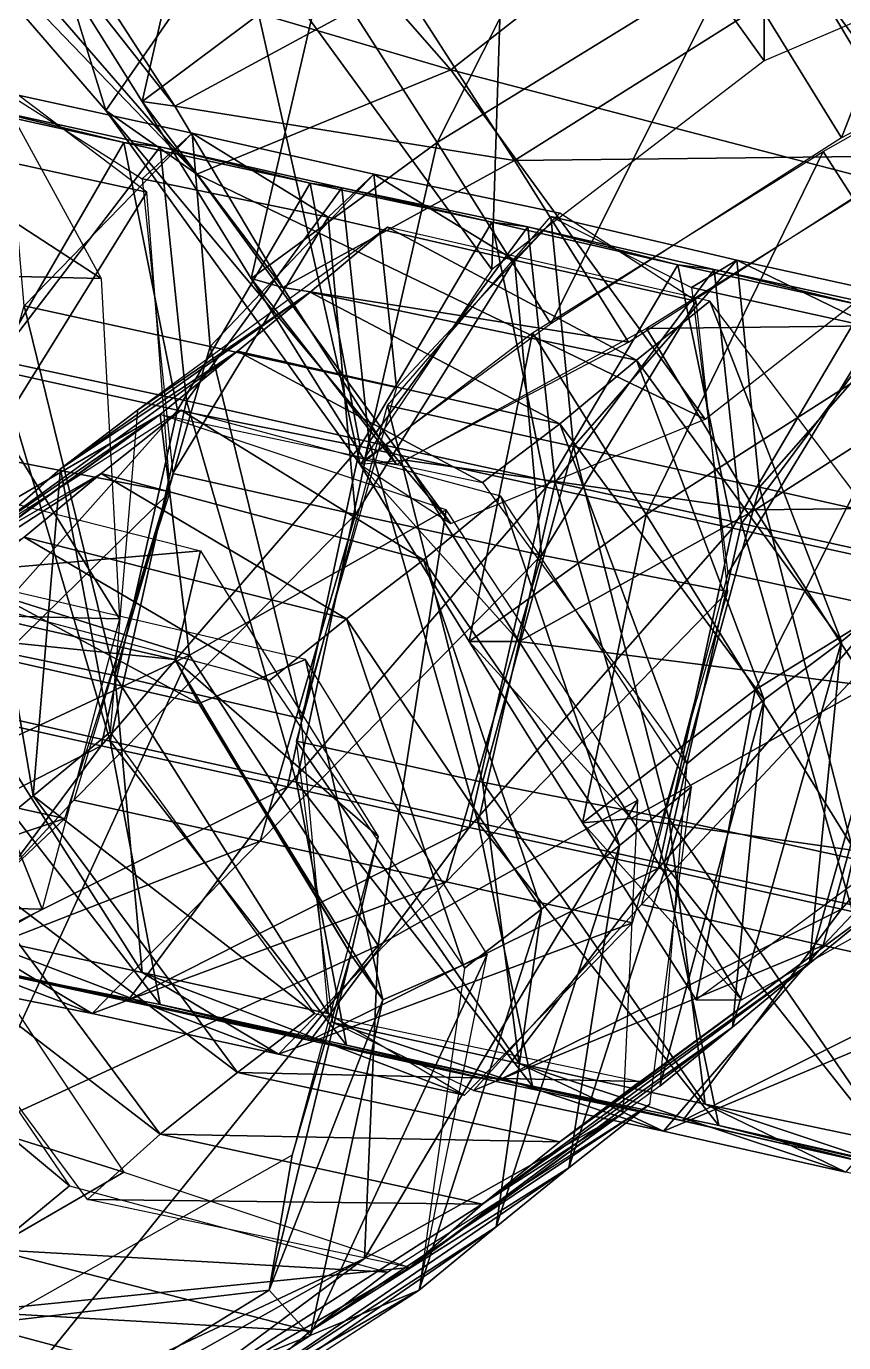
# Model space of a CAD drawing. Extents: x -6.8 to 6.8, y -29 to 29.
# Drawn here: x -0.001 to 0.449, y 8.858 to 9.584 of the extents above; entities that cross this region are included whole.
import ezdxf

# ---------------------------------------------------------------- set-up
doc = ezdxf.new("R2010")
doc.units = 0

msp = doc.modelspace()

# ---------------------------------------------------------------- linework, layer by layer
at = {"layer": 'flower_stems1', "color": 3}
for points in [[(0.04254, 9.53729, 3.28253), (-0.09747, 9.69982, 3.15502), (-0.04992, 9.83734, 3.27758)], [(0.04254, 9.53729, 3.28253), (-0.04992, 9.83734, 3.27758), (0.11505, 9.64233, 3.42254)], [(0.40502, 9.56481, 3.51757), (0.26507, 9.75982, 3.44128), (0.40502, 9.81732, 3.32757)], [(0.40502, 9.56481, 3.51757), (0.40502, 9.81732, 3.32757), (0.54504, 9.62481, 3.40258)], [(0.25506, 9.44982, 3.49755), (0.11505, 9.64233, 3.42254), (0.26507, 9.75982, 3.44128)], [(0.25506, 9.44982, 3.49755), (0.26507, 9.75982, 3.44128), (0.40502, 9.56481, 3.51757)], [(0.22503, 9.51983, 3.50506), (0.16253, 9.6173, 3.49505), (0.32635, 9.72058, 3.51007)], [(0.22503, 9.51983, 3.50506), (0.32635, 9.72058, 3.51007), (0.38757, 9.61981, 3.51757)], [(0.06256, 9.54229, 3.35253), (0.00006, 9.64233, 3.34503), (0.10253, 9.71783, 3.48754)], [(0.06256, 9.54229, 3.35253), (0.10253, 9.71783, 3.48754), (0.16253, 9.6173, 3.49505)], [(0.09277, 9.50231, 3.10003), (-0.02246, 9.63482, 2.99005), (-0.09747, 9.69982, 3.15502)], [(0.09277, 9.50231, 3.10003), (-0.09747, 9.69982, 3.15502), (0.04254, 9.53729, 3.28253)], [(0.44757, 9.52233, 3.52508), (0.38757, 9.61981, 3.51757), (0.51257, 9.68981, 3.39007)], [(0.44757, 9.52233, 3.52508), (0.51257, 9.68981, 3.39007), (0.57598, 9.58984, 3.40008)], [(0.23254, 9.55981, 2.98504), (0.12756, 9.6798, 2.88256), (-0.02246, 9.63482, 2.99005)], [(0.38256, 9.6773, 3.00506), (0.12756, 9.6798, 2.88256), (0.23254, 9.55981, 2.98504)], [(0.52252, 9.48431, 3.07757), (0.38256, 9.6773, 3.00506), (0.23254, 9.55981, 2.98504)], [(0.59606, 9.58984, 3.22003), (0.38256, 9.6773, 3.00506), (0.52252, 9.48431, 3.07757)], [(0.08056, 9.53979, 3.16253), (0.00006, 9.64233, 3.34503), (0.06256, 9.54229, 3.35253)], [(0.08056, 9.53979, 3.16253), (0.01757, 9.63732, 3.15502), (0.00006, 9.64233, 3.34503)], [(0.18255, 9.34234, 3.35754), (0.04254, 9.53729, 3.28253), (0.11505, 9.64233, 3.42254)], [(0.18255, 9.34234, 3.35754), (0.11505, 9.64233, 3.42254), (0.25506, 9.44982, 3.49755)], [(0.23254, 9.55981, 2.98504), (-0.02246, 9.63482, 2.99005), (0.09277, 9.50231, 3.10003)], [(0.20507, 9.60729, 3.03753), (0.01757, 9.63732, 3.15502), (0.08056, 9.53979, 3.16253)], [(0.28753, 9.41979, 3.51257), (0.22503, 9.51983, 3.50506), (0.38757, 9.61981, 3.51757)], [(0.28753, 9.41979, 3.51257), (0.38757, 9.61981, 3.51757), (0.44757, 9.52233, 3.52508)], [(0.12255, 9.44482, 3.36004), (0.06256, 9.54229, 3.35253), (0.16253, 9.6173, 3.49505)], [(0.12255, 9.44482, 3.36004), (0.16253, 9.6173, 3.49505), (0.22503, 9.51983, 3.50506)], [(0.43005, 9.6123, 3.05755), (0.20507, 9.60729, 3.03753), (0.26757, 9.50982, 3.04504)], [(0.49005, 9.51232, 3.06506), (0.43005, 9.6123, 3.05755), (0.26757, 9.50982, 3.04504)], [(0.59356, 9.58734, 3.20739), (0.43005, 9.6123, 3.05755), (0.49005, 9.51232, 3.06506)], [(0.26757, 9.50982, 3.04504), (0.20507, 9.60729, 3.03753), (0.08056, 9.53979, 3.16253)], [(0.50006, 9.41729, 3.53503), (0.43756, 9.51483, 3.52758), (0.57006, 9.58984, 3.41003)], [(0.37255, 9.3673, 3.06005), (0.23254, 9.55981, 2.98504), (0.09277, 9.50231, 3.10003)], [(0.52252, 9.48431, 3.07757), (0.23254, 9.55981, 2.98504), (0.37255, 9.3673, 3.06005)], [(0.04003, 9.44482, 3.19079), (-0.12493, 9.5523, 3.08508), (-0.01745, 9.5498, 3.04254)], [(0.04003, 9.44482, 3.19079), (-0.06744, 9.44732, 3.23504), (-0.12493, 9.5523, 3.08508)], [(-0.00744, 9.5473, 3.04254), (-0.03747, 9.51483, 2.82257), (0.06506, 9.4923, 2.87506)], [(-0.00244, 9.4298, 3.24505), (-0.01245, 9.5473, 3.05505), (0.09002, 9.52484, 3.10504)], [(0.09002, 9.52484, 3.10504), (-0.01245, 9.5473, 3.05505), (0.06256, 9.49981, 2.88507)], [(-0.02996, 9.53979, 3.08508), (-0.04992, 9.54229, 2.86254), (0.05255, 9.51983, 2.91503)], [(0.05255, 9.51983, 2.91503), (-0.04992, 9.54229, 2.86254), (-0.01995, 9.39483, 2.74255)], [(-0.01745, 9.39984, 3.26007), (-0.02996, 9.53979, 3.08508), (0.07257, 9.51733, 3.13757)], [(0.07257, 9.51733, 3.13757), (-0.02996, 9.53979, 3.08508), (0.05255, 9.51983, 2.91503)], [(0.14007, 9.43981, 3.17004), (0.06256, 9.54229, 3.35253), (0.12255, 9.44482, 3.36004)], [(0.14007, 9.43981, 3.17004), (0.08056, 9.53979, 3.16253), (0.06256, 9.54229, 3.35253)], [(0.26757, 9.50982, 3.04504), (0.08056, 9.53979, 3.16253), (0.14007, 9.43981, 3.17004)], [(0.23254, 9.30981, 3.17504), (0.04254, 9.53729, 3.28253), (0.18255, 9.34234, 3.35754)], [(0.23254, 9.30981, 3.17504), (0.09277, 9.50231, 3.10003), (0.04254, 9.53729, 3.28253)], [(0.10003, 9.40728, 3.29504), (-0.00244, 9.4298, 3.24505), (0.09002, 9.52484, 3.10504)], [(0.09002, 9.52484, 3.10504), (0.06256, 9.49981, 2.88507), (0.16503, 9.47857, 2.93505)], [(0.10003, 9.40728, 3.29504), (0.09002, 9.52484, 3.10504), (0.19006, 9.50231, 3.15753)], [(0.19006, 9.50231, 3.15753), (0.09002, 9.52484, 3.10504), (0.16503, 9.47857, 2.93505)], [(0.05255, 9.51983, 2.91503), (-0.01995, 9.39483, 2.74255), (0.08203, 9.37231, 2.79254)], [(0.08703, 9.37731, 3.31005), (-0.01745, 9.39984, 3.26007), (0.07257, 9.51733, 3.13757)], [(0.15502, 9.49731, 2.96508), (0.05255, 9.51983, 2.91503), (0.08203, 9.37231, 2.79254)], [(0.07257, 9.51733, 3.13757), (0.05255, 9.51983, 2.91503), (0.15502, 9.49731, 2.96508)], [(0.08703, 9.37731, 3.31005), (0.07257, 9.51733, 3.13757), (0.17254, 9.49481, 3.18756)], [(0.17254, 9.49481, 3.18756), (0.07257, 9.51733, 3.13757), (0.15502, 9.49731, 2.96508)], [(0.18505, 9.34478, 3.36755), (0.12255, 9.44482, 3.36004), (0.22503, 9.51983, 3.50506)], [(0.18505, 9.34478, 3.36755), (0.22503, 9.51983, 3.50506), (0.28753, 9.41979, 3.51257)], [(0.56005, 9.41979, 3.07757), (0.50006, 9.51733, 3.07006), (0.34027, 9.41729, 3.04754)], [(0.06506, 9.4923, 2.87506), (-0.03747, 9.51483, 2.82257), (-0.02496, 9.34729, 2.73004)], [(0.33032, 9.40979, 3.05255), (0.26757, 9.50982, 3.04504), (0.14007, 9.43981, 3.17004)], [(0.49005, 9.51232, 3.06506), (0.26757, 9.50982, 3.04504), (0.33032, 9.40979, 3.05255)], [(0.34002, 9.31481, 3.51257), (0.27752, 9.41479, 3.50506), (0.43756, 9.51483, 3.52758)], [(0.34002, 9.31481, 3.51257), (0.43756, 9.51483, 3.52758), (0.50006, 9.41729, 3.53503)], [(0.37255, 9.3673, 3.06005), (0.09277, 9.50231, 3.10003), (0.23254, 9.30981, 3.17504)], [(0.20257, 9.38482, 3.34753), (0.10003, 9.40728, 3.29504), (0.19006, 9.50231, 3.15753)], [(0.19006, 9.50231, 3.15753), (0.16503, 9.47857, 2.93505), (0.26757, 9.45483, 2.98754)], [(0.20257, 9.38482, 3.34753), (0.19006, 9.50231, 3.15753), (0.29254, 9.48083, 3.21008)], [(0.29254, 9.48083, 3.21008), (0.19006, 9.50231, 3.15753), (0.26757, 9.45483, 2.98754)], [(0.16503, 9.47857, 2.93505), (0.06256, 9.49981, 2.88507), (0.07952, 9.33734, 2.78253)], [(0.15502, 9.49731, 2.96508), (0.08203, 9.37231, 2.79254), (0.18255, 9.35229, 2.84503)], [(0.18756, 9.35479, 3.36254), (0.08703, 9.37731, 3.31005), (0.17254, 9.49481, 3.18756)], [(0.25506, 9.47583, 3.01757), (0.15502, 9.49731, 2.96508), (0.18255, 9.35229, 2.84503)], [(0.17254, 9.49481, 3.18756), (0.15502, 9.49731, 2.96508), (0.25506, 9.47583, 3.01757)], [(0.18756, 9.35479, 3.36254), (0.17254, 9.49481, 3.18756), (0.27502, 9.47332, 3.24005)], [(0.27502, 9.47332, 3.24005), (0.17254, 9.49481, 3.18756), (0.25506, 9.47583, 3.01757)], [(0.06506, 9.4923, 2.87506), (-0.02496, 9.34729, 2.73004), (0.07806, 9.32733, 2.78253)], [(0.29254, 9.48083, 3.21008), (0.26757, 9.45483, 2.98754), (0.36755, 9.43231, 3.04003)], [(0.06005, 9.37231, 3.19458), (0.15502, 9.43731, 3.00256), (0.19757, 9.47308, 3.10754)], [(0.16503, 9.47857, 2.93505), (0.07952, 9.33734, 2.78253), (0.18005, 9.31481, 2.83508)], [(0.19757, 9.47308, 3.10754), (0.15502, 9.43731, 3.00256), (0.33477, 9.39984, 2.94281)], [(0.26757, 9.45483, 2.98754), (0.16503, 9.47857, 2.93505), (0.18005, 9.31481, 2.83508)], [(0.25506, 9.47583, 3.01757), (0.18255, 9.35229, 2.84503), (0.28503, 9.32983, 2.89758)], [(0.29003, 9.33233, 3.41503), (0.18756, 9.35479, 3.36254), (0.27502, 9.47332, 3.24005)], [(0.30004, 9.35229, 3.40502), (0.19757, 9.37481, 3.35253), (0.28753, 9.47906, 3.22003)], [(0.19757, 9.47308, 3.10754), (0.33477, 9.39984, 2.94281), (0.37506, 9.43231, 3.04754)], [(0.35754, 9.45233, 3.07006), (0.25506, 9.47583, 3.01757), (0.28503, 9.32983, 2.89758)], [(0.27502, 9.47332, 3.24005), (0.25506, 9.47583, 3.01757), (0.35754, 9.45233, 3.07006)], [(0.29003, 9.33233, 3.41503), (0.27502, 9.47332, 3.24005), (0.37756, 9.44982, 3.29254)], [(0.37756, 9.44982, 3.29254), (0.27502, 9.47332, 3.24005), (0.35754, 9.45233, 3.07006)], [(0.30004, 9.35229, 3.40502), (0.28753, 9.47906, 3.22003), (0.39007, 9.45483, 3.27258)], [(0.39007, 9.45483, 3.27258), (0.28753, 9.47906, 3.22003), (0.36505, 9.43981, 3.05004)], [(0.26757, 9.45483, 2.98754), (0.18005, 9.31481, 2.83508), (0.28253, 9.29229, 2.88757)], [(0.36755, 9.43231, 3.04003), (0.26757, 9.45483, 2.98754), (0.28253, 9.29229, 2.88757)], [(0.35754, 9.45233, 3.07006), (0.28503, 9.32983, 2.89758), (0.38757, 9.30731, 2.94781)], [(0.40252, 9.32983, 3.45526), (0.30004, 9.35229, 3.40502), (0.39007, 9.45483, 3.27258)], [(0.37756, 9.44982, 3.29254), (0.35754, 9.45233, 3.07006), (0.46002, 9.4298, 3.12005)], [(0.46002, 9.4298, 3.12005), (0.35754, 9.45233, 3.07006), (0.38757, 9.30731, 2.94781)], [(0.39007, 9.45483, 3.27258), (0.36505, 9.43981, 3.05004), (0.46752, 9.41729, 3.10003)], [(0.40252, 9.32983, 3.45526), (0.39007, 9.45483, 3.27258), (0.49255, 9.43231, 3.32257)], [(0.49255, 9.43231, 3.32257), (0.39007, 9.45483, 3.27258), (0.46752, 9.41729, 3.10003)], [(0.05004, 9.25732, 3.23004), (-0.06744, 9.44732, 3.23504), (0.04003, 9.44482, 3.19079)], [(0.05004, 9.25732, 3.23004), (-0.05743, 9.25982, 3.27258), (-0.06744, 9.44732, 3.23504)], [(0.20257, 9.34234, 3.17755), (0.12255, 9.44482, 3.36004), (0.18505, 9.34478, 3.36755)], [(0.20257, 9.34234, 3.17755), (0.14007, 9.43981, 3.17004), (0.12255, 9.44482, 3.36004)], [(0.39257, 9.30981, 3.46508), (0.29003, 9.33233, 3.41503), (0.37756, 9.44982, 3.29254)], [(0.39257, 9.30981, 3.46508), (0.37756, 9.44982, 3.29254), (0.48004, 9.4273, 3.34503)], [(0.48004, 9.4273, 3.34503), (0.37756, 9.44982, 3.29254), (0.46002, 9.4298, 3.12005)], [(0.01757, 9.33984, 3.09252), (0.11505, 9.40484, 2.90008), (0.15502, 9.43731, 3.00256)], [(0.06005, 9.37231, 3.19458), (0.01757, 9.33984, 3.09252), (0.15502, 9.43731, 3.00256)], [(0.15502, 9.43731, 3.00256), (0.11505, 9.40484, 2.90008), (0.29254, 9.3648, 2.84008)], [(0.33032, 9.40979, 3.05255), (0.14007, 9.43981, 3.17004), (0.20257, 9.34234, 3.17755)], [(0.15502, 9.43731, 3.00256), (0.29254, 9.3648, 2.84008), (0.33477, 9.39984, 2.94281)], [(0.46752, 9.41729, 3.10003), (0.36505, 9.43981, 3.05004), (0.38507, 9.28228, 2.94055)], [(0.04754, 9.22607, 3.32257), (-0.05493, 9.24731, 3.27008), (-0.00244, 9.4298, 3.24505)], [(0.04754, 9.22607, 3.32257), (-0.00244, 9.4298, 3.24505), (0.10003, 9.40728, 3.29504)], [(0.36755, 9.43231, 3.04003), (0.28253, 9.29229, 2.88757), (0.38507, 9.27233, 2.9378)], [(0.37506, 9.43231, 3.04754), (0.33477, 9.39984, 2.94281), (0.44757, 9.24481, 2.94708)], [(0.37506, 9.43231, 3.04754), (0.44757, 9.24481, 2.94708), (0.49005, 9.27984, 3.05255)], [(0.46002, 9.4298, 3.12005), (0.38757, 9.30731, 2.94781), (0.49005, 9.28479, 3.00006)], [(0.50256, 9.30731, 3.50756), (0.40252, 9.32983, 3.45526), (0.49255, 9.43231, 3.32257)], [(0.49505, 9.28729, 3.51757), (0.39257, 9.30981, 3.46508), (0.48004, 9.4273, 3.34503)], [(0.40002, 9.31732, 3.05505), (0.34027, 9.41729, 3.04754), (0.20758, 9.34478, 3.16754)], [(0.40002, 9.21807, 3.52258), (0.34002, 9.31481, 3.51257), (0.50006, 9.41729, 3.53503)], [(0.56005, 9.41979, 3.07757), (0.34027, 9.41729, 3.04754), (0.40002, 9.31732, 3.05505)], [(0.46752, 9.41729, 3.10003), (0.38507, 9.28228, 2.94055), (0.48754, 9.25982, 2.99255)], [(0.62255, 9.31982, 3.08508), (0.56005, 9.41979, 3.07757), (0.40002, 9.31732, 3.05505)], [(0.40002, 9.21807, 3.52258), (0.50006, 9.41729, 3.53503), (0.56005, 9.31732, 3.54254)], [(0.24255, 9.24481, 3.36505), (0.18255, 9.34234, 3.35754), (0.27752, 9.41479, 3.50506)], [(0.24255, 9.24481, 3.36505), (0.27752, 9.41479, 3.50506), (0.34002, 9.31481, 3.51257)], [(0.01757, 9.33984, 3.09252), (-0.02246, 9.3048, 2.99005), (0.11505, 9.40484, 2.90008)], [(-0.02246, 9.3048, 2.99005), (0.07257, 9.36981, 2.79754), (0.11505, 9.40484, 2.90008)], [(0.15002, 9.20233, 3.37506), (0.04754, 9.22607, 3.32257), (0.10003, 9.40728, 3.29504)], [(0.11505, 9.40484, 2.90008), (0.07257, 9.36981, 2.79754), (0.25006, 9.33233, 2.73754)], [(0.15002, 9.20233, 3.37506), (0.10003, 9.40728, 3.29504), (0.20257, 9.38482, 3.34753)], [(0.11505, 9.40484, 2.90008), (0.25006, 9.33233, 2.73754), (0.29254, 9.3648, 2.84008)], [(0.08203, 9.37231, 2.79254), (-0.01995, 9.39483, 2.74255), (-0.06243, 9.2102, 2.74255)], [(0.04504, 9.18981, 3.31256), (-0.05743, 9.21307, 3.26007), (-0.01745, 9.39984, 3.26007)], [(0.04504, 9.18981, 3.31256), (-0.01745, 9.39984, 3.26007), (0.08703, 9.37731, 3.31005)], [(0.33477, 9.39984, 2.94281), (0.29254, 9.3648, 2.84008), (0.40502, 9.21282, 2.84503)], [(0.33477, 9.39984, 2.94281), (0.40502, 9.21282, 2.84503), (0.44757, 9.24481, 2.94708)], [(0.08203, 9.37231, 2.79254), (-0.06243, 9.2102, 2.74255), (0.04003, 9.18731, 2.79504)], [(-0.05993, 9.27984, 2.88006), (0.04003, 9.33734, 2.68756), (0.08404, 9.37231, 2.79254)], [(0.04504, 9.19482, 3.26257), (0.01757, 9.33984, 3.09252), (0.06005, 9.37231, 3.19458)], [(0.18255, 9.35229, 2.84503), (0.08203, 9.37231, 2.79254), (0.04003, 9.18731, 2.79504)], [(0.08404, 9.37231, 2.79254), (0.04003, 9.33734, 2.68756), (0.21752, 9.28979, 2.63256)], [(0.14752, 9.16729, 3.36505), (0.04504, 9.18981, 3.31256), (0.08703, 9.37731, 3.31005)], [(0.08404, 9.37231, 2.79254), (0.21752, 9.28979, 2.63256), (0.26007, 9.32482, 2.73504)], [(0.14752, 9.16729, 3.36505), (0.08703, 9.37731, 3.31005), (0.18756, 9.35479, 3.36254)], [(0.25006, 9.16729, 3.42254), (0.14752, 9.18981, 3.37005), (0.19757, 9.37481, 3.35253)], [(0.25006, 9.16729, 3.42254), (0.19757, 9.37481, 3.35253), (0.30004, 9.35229, 3.40502)], [(0.07257, 9.36981, 2.79754), (-0.06994, 9.28729, 2.60754), (0.08856, 9.2373, 2.51257)], [(-0.04492, 9.28479, 2.92254), (-0.06994, 9.28729, 2.60754), (0.07257, 9.36981, 2.79754)], [(-0.02246, 9.3048, 2.99005), (-0.06494, 9.26983, 2.88507), (0.07257, 9.36981, 2.79754)], [(0.07257, 9.36981, 2.79754), (0.08856, 9.2373, 2.51257), (0.23004, 9.31732, 2.70056)], [(0.29254, 9.3648, 2.84008), (0.25006, 9.33233, 2.73754), (0.36254, 9.1773, 2.74255)], [(0.29254, 9.3648, 2.84008), (0.36254, 9.1773, 2.74255), (0.40502, 9.21282, 2.84503)], [(0.18255, 9.35229, 2.84503), (0.04003, 9.18731, 2.79504), (0.14257, 9.16479, 2.84753)], [(0.28503, 9.32983, 2.89758), (0.18255, 9.35229, 2.84503), (0.14257, 9.16479, 2.84753)], [(0.24755, 9.14483, 3.41503), (0.14752, 9.16729, 3.36505), (0.18756, 9.35479, 3.36254)], [(0.24755, 9.14483, 3.41503), (0.18756, 9.35479, 3.36254), (0.29003, 9.33233, 3.41503)], [(0.35253, 9.14733, 3.47503), (0.25006, 9.16729, 3.42254), (0.30004, 9.35229, 3.40502)], [(0.35253, 9.14733, 3.47503), (0.30004, 9.35229, 3.40502), (0.40252, 9.32983, 3.45526)], [(-0.10491, 9.27734, 2.07507), (-0.09246, 9.34234, 1.88006), (0.09478, 9.29479, 1.87506)], [(0.07806, 9.32733, 2.78253), (-0.02496, 9.34729, 2.73004), (-0.08245, 9.16979, 2.76507)], [(0.27008, 9.24481, 3.17504), (0.20758, 9.34478, 3.16754), (0.18255, 9.34234, 3.35754)], [(0.27008, 9.24481, 3.17504), (0.18255, 9.34234, 3.35754), (0.24255, 9.24481, 3.36505)], [(0.40002, 9.31732, 3.05505), (0.20758, 9.34478, 3.16754), (0.27008, 9.24481, 3.17504)], [(-0.05993, 9.27984, 2.88006), (-0.10247, 9.24481, 2.77758), (0.04003, 9.33734, 2.68756)], [(-0.10247, 9.24481, 2.77758), (-0.00244, 9.3023, 2.58508), (0.04003, 9.33734, 2.68756)], [(0.00256, 9.15979, 3.15753), (-0.02246, 9.3048, 2.99005), (0.01757, 9.33984, 3.09252)], [(0.04003, 9.33734, 2.68756), (-0.00244, 9.3023, 2.58508), (0.17504, 9.25732, 2.53002)], [(0.04504, 9.19482, 3.26257), (0.00256, 9.15979, 3.15753), (0.01757, 9.33984, 3.09252)], [(0.18005, 9.31481, 2.83508), (0.07952, 9.33734, 2.78253), (0.02502, 9.15728, 2.81005)], [(0.04003, 9.33734, 2.68756), (0.17504, 9.25732, 2.53002), (0.21752, 9.28979, 2.63256)], [(0.28503, 9.32983, 2.89758), (0.14257, 9.16479, 2.84753), (0.24255, 9.14233, 2.89758)], [(0.38757, 9.30731, 2.94781), (0.28503, 9.32983, 2.89758), (0.24255, 9.14233, 2.89758)], [(0.35003, 9.12231, 3.46752), (0.24755, 9.14483, 3.41503), (0.29003, 9.33233, 3.41503)], [(0.35003, 9.12231, 3.46752), (0.29003, 9.33233, 3.41503), (0.39257, 9.30981, 3.46508)], [(0.45507, 9.12481, 3.52758), (0.35253, 9.14733, 3.47503), (0.40252, 9.32983, 3.45526)], [(0.45507, 9.12481, 3.52758), (0.40252, 9.32983, 3.45526), (0.50256, 9.30731, 3.50756)], [(0.07806, 9.32733, 2.78253), (-0.08245, 9.16979, 2.76507), (0.02008, 9.14733, 2.81506)], [(0.26007, 9.32482, 2.73504), (0.21752, 9.28979, 2.63256), (0.32537, 9.13232, 2.64007)], [(0.26007, 9.32482, 2.73504), (0.32537, 9.13232, 2.64007), (0.36505, 9.16479, 2.74505)], [(0.18005, 9.31481, 2.83508), (0.02502, 9.15728, 2.81005), (0.12756, 9.13482, 2.86254)], [(0.23004, 9.31732, 2.70056), (0.08856, 9.2373, 2.51257), (0.19256, 9.07733, 2.50256)], [(0.28253, 9.29229, 2.88757), (0.18005, 9.31481, 2.83508), (0.12756, 9.13482, 2.86254)], [(0.23004, 9.31732, 2.70056), (0.19256, 9.07733, 2.50256), (0.33557, 9.15728, 2.69006)], [(0.30505, 9.14483, 3.37255), (0.24255, 9.24481, 3.36505), (0.34002, 9.31481, 3.51257)], [(0.46252, 9.22033, 3.06506), (0.40002, 9.31732, 3.05505), (0.27008, 9.24481, 3.17504)], [(0.30505, 9.14483, 3.37255), (0.34002, 9.31481, 3.51257), (0.40002, 9.21807, 3.52258)], [(0.62255, 9.31982, 3.08508), (0.40002, 9.31732, 3.05505), (0.46252, 9.22033, 3.06506)], [(0.46252, 9.1173, 3.53002), (0.40002, 9.21807, 3.52258), (0.56005, 9.31732, 3.54254)], [(0.38757, 9.30731, 2.94781), (0.24255, 9.14233, 2.89758), (0.3468, 9.11981, 2.94927)], [(0.49005, 9.28479, 3.00006), (0.38757, 9.30731, 2.94781), (0.3468, 9.11981, 2.94927)], [(0.45257, 9.09979, 3.52008), (0.35003, 9.12231, 3.46752), (0.39257, 9.30981, 3.46508)], [(0.45257, 9.09979, 3.52008), (0.39257, 9.30981, 3.46508), (0.49505, 9.28729, 3.51757)], [(-0.00244, 9.3023, 2.58508), (-0.04241, 9.26983, 2.48254), (0.13256, 9.22308, 2.42504)], [(0.00256, 9.15979, 3.15753), (-0.03997, 9.12481, 3.05505), (-0.02246, 9.3048, 2.99005)], [(-0.00244, 9.3023, 2.58508), (0.13256, 9.22308, 2.42504), (0.17504, 9.25732, 2.53002)], [(-0.10491, 9.27734, 2.07507), (0.09478, 9.29479, 1.87506), (0.08056, 9.2348, 2.05505)], [(0.08056, 9.2348, 2.05505), (0.09478, 9.29479, 1.87506), (0.19256, 9.13732, 1.83258)], [(0.28253, 9.29229, 2.88757), (0.12756, 9.13482, 2.86254), (0.23004, 9.1123, 2.91253)], [(0.38507, 9.27233, 2.9378), (0.28253, 9.29229, 2.88757), (0.23004, 9.1123, 2.91253)], [(-0.06994, 9.28729, 2.60754), (-0.12493, 9.13732, 2.33758), (0.08856, 9.2373, 2.51257)], [(0.21752, 9.28979, 2.63256), (0.17504, 9.25732, 2.53002), (0.28253, 9.09729, 2.53753)], [(0.21752, 9.28979, 2.63256), (0.28253, 9.09729, 2.53753), (0.32537, 9.13232, 2.64007)], [(0.49005, 9.28479, 3.00006), (0.3468, 9.11981, 2.94927), (0.44757, 9.09729, 3.00256)], [(0.59252, 9.26232, 3.05255), (0.49005, 9.28479, 3.00006), (0.44757, 9.09729, 3.00256)], [(-0.08996, 9.25231, 2.28002), (-0.10491, 9.27734, 2.07507), (0.08056, 9.2348, 2.05505)], [(-0.02996, 9.27734, 2.52258), (-0.08996, 9.25231, 2.28002), (0.09381, 9.21057, 2.24255)], [(-0.02996, 9.27734, 2.52258), (0.09381, 9.21057, 2.24255), (0.15252, 9.2348, 2.48254)], [(0.48754, 9.25982, 2.99255), (0.38507, 9.28228, 2.94055), (0.33752, 9.09979, 2.96008)], [(0.49005, 9.27984, 3.05255), (0.44757, 9.24481, 2.94708), (0.43005, 9.06732, 3.01507)], [(0.49005, 9.27984, 3.05255), (0.43005, 9.06732, 3.01507), (0.47253, 9.10229, 3.11755)], [(0.38507, 9.27233, 2.9378), (0.23004, 9.1123, 2.91253), (0.33258, 9.08984, 2.96508)], [(0.00756, 9.09729, 3.13256), (-0.09997, 9.09979, 3.17755), (-0.05743, 9.25982, 3.27258)], [(0.00756, 9.09729, 3.13256), (-0.05743, 9.25982, 3.27258), (0.05004, 9.25732, 3.23004)], [(0.17504, 9.25732, 2.53002), (0.13256, 9.22308, 2.42504), (0.24005, 9.06481, 2.43353)], [(0.17504, 9.25732, 2.53002), (0.24005, 9.06481, 2.43353), (0.28253, 9.09729, 2.53753)], [(0.48754, 9.25982, 2.99255), (0.33752, 9.09979, 2.96008), (0.43756, 9.07733, 3.01257)], [(0.59106, 9.2398, 3.04504), (0.48754, 9.25982, 2.99255), (0.43756, 9.07733, 3.01257)], [(0.59252, 9.26232, 3.05255), (0.44757, 9.09729, 3.00256), (0.55004, 9.07482, 3.05505)], [(-0.08996, 9.25231, 2.28002), (0.08056, 9.2348, 2.05505), (0.09381, 9.21057, 2.24255)], [(0.06256, 9.06231, 3.22253), (-0.05493, 9.24731, 3.27008), (0.04754, 9.22607, 3.32257)], [(0.06256, 9.06231, 3.22253), (-0.03997, 9.08483, 3.17004), (-0.05493, 9.24731, 3.27008)], [(0.33178, 9.14733, 3.18255), (0.24255, 9.24481, 3.36505), (0.30505, 9.14483, 3.37255)], [(0.33178, 9.14733, 3.18255), (0.27008, 9.24481, 3.17504), (0.24255, 9.24481, 3.36505)], [(0.46252, 9.22033, 3.06506), (0.27008, 9.24481, 3.17504), (0.33178, 9.14733, 3.18255)], [(0.44757, 9.24481, 2.94708), (0.38757, 9.03228, 2.91003), (0.43005, 9.06732, 3.01507)], [(0.44757, 9.24481, 2.94708), (0.40502, 9.21282, 2.84503), (0.38757, 9.03228, 2.91003)], [(0.08856, 9.2373, 2.51257), (-0.12493, 9.13732, 2.33758), (-0.03247, 8.97332, 2.31506)], [(0.08856, 9.2373, 2.51257), (-0.03247, 8.97332, 2.31506), (0.19256, 9.07733, 2.50256)], [(0.09381, 9.21057, 2.24255), (0.08056, 9.2348, 2.05505), (0.17755, 9.07232, 2.02758)], [(0.08056, 9.2348, 2.05505), (0.19256, 9.13732, 1.83258), (0.17755, 9.07232, 2.02758)], [(0.15252, 9.2348, 2.48254), (0.09381, 9.21057, 2.24255), (0.19506, 9.0473, 2.23254)], [(0.15252, 9.2348, 2.48254), (0.19506, 9.0473, 2.23254), (0.25256, 9.07232, 2.47503)], [(0.59106, 9.2398, 3.04504), (0.43756, 9.07733, 3.01257), (0.54003, 9.0548, 3.06256)], [(0.16503, 9.03979, 3.27258), (0.06256, 9.06231, 3.22253), (0.04754, 9.22607, 3.32257)], [(0.16503, 9.03979, 3.27258), (0.04754, 9.22607, 3.32257), (0.15002, 9.20233, 3.37506)], [(0.52252, 9.11981, 3.07257), (0.46252, 9.22033, 3.06506), (0.33178, 9.14733, 3.18255)], [(0.07257, 9.04479, 3.19104), (-0.05743, 9.21307, 3.26007), (0.04504, 9.18981, 3.31256)], [(0.07257, 9.04479, 3.19104), (-0.02996, 9.06481, 3.14007), (-0.05743, 9.21307, 3.26007)], [(0.36755, 9.0473, 3.38006), (0.30505, 9.14483, 3.37255), (0.40002, 9.21807, 3.52258)], [(0.40502, 9.21282, 2.84503), (0.34753, 8.99981, 2.80755), (0.38757, 9.03228, 2.91003)], [(0.40502, 9.21282, 2.84503), (0.36254, 9.1773, 2.74255), (0.34753, 8.99981, 2.80755)], [(0.36755, 9.0473, 3.38006), (0.40002, 9.21807, 3.52258), (0.46252, 9.1173, 3.53002)], [(0.04003, 9.18731, 2.79504), (-0.06243, 9.2102, 2.74255), (-0.14996, 9.08984, 2.86505)], [(0.09381, 9.21057, 2.24255), (0.17755, 9.07232, 2.02758), (0.19506, 9.0473, 2.23254)], [(0.15753, 9.03979, 3.26507), (0.00256, 9.15979, 3.15753), (0.04504, 9.19482, 3.26257)], [(0.04003, 9.18731, 2.79504), (-0.14996, 9.08984, 2.86505), (-0.04742, 9.06982, 2.91754)], [(0.14257, 9.16479, 2.84753), (0.04003, 9.18731, 2.79504), (-0.04742, 9.06982, 2.91754)], [(0.17504, 9.02233, 3.24505), (0.04504, 9.18981, 3.31256), (0.14752, 9.16729, 3.36505)], [(0.17504, 9.02233, 3.24505), (0.07257, 9.04479, 3.19104), (0.04504, 9.18981, 3.31256)], [(0.27008, 9.01232, 3.31506), (0.14752, 9.18981, 3.37005), (0.25006, 9.16729, 3.42254)], [(0.27008, 9.01232, 3.31506), (0.16754, 9.03479, 3.26257), (0.14752, 9.18981, 3.37005)], [(0.02008, 9.14733, 2.81506), (-0.08245, 9.16979, 2.76507), (-0.17242, 9.08233, 2.90753)], [(0.14257, 9.16479, 2.84753), (-0.04742, 9.06982, 2.91754), (0.05505, 9.0473, 2.97003)], [(0.24255, 9.14233, 2.89758), (0.14257, 9.16479, 2.84753), (0.05505, 9.0473, 2.97003)], [(0.27752, 8.99981, 3.29504), (0.14752, 9.16729, 3.36505), (0.24755, 9.14483, 3.41503)], [(0.27752, 8.99981, 3.29504), (0.17504, 9.02233, 3.24505), (0.14752, 9.16729, 3.36505)], [(0.37255, 8.9898, 3.36755), (0.25006, 9.16729, 3.42254), (0.35253, 9.14733, 3.47503)], [(0.37255, 8.9898, 3.36755), (0.27008, 9.01232, 3.31506), (0.25006, 9.16729, 3.42254)], [(0.36505, 9.16479, 2.74505), (0.29754, 8.95483, 2.71008), (0.34204, 8.9898, 2.81256)], [(0.36505, 9.16479, 2.74505), (0.32537, 9.13232, 2.64007), (0.29754, 8.95483, 2.71008)], [(0.12756, 9.13482, 2.86254), (0.02502, 9.15728, 2.81005), (-0.06494, 9.05981, 2.94757)], [(0.11505, 9.00732, 3.16253), (-0.03997, 9.12481, 3.05505), (0.00256, 9.15979, 3.15753)], [(0.15753, 9.03979, 3.26507), (0.11505, 9.00732, 3.16253), (0.00256, 9.15979, 3.15753)], [(0.33557, 9.15728, 2.69006), (0.19256, 9.07733, 2.50256), (0.18505, 8.90484, 2.58258)], [(0.33557, 9.15728, 2.69006), (0.18505, 8.90484, 2.58258), (0.32745, 8.9848, 2.77258)], [(0.02008, 9.14733, 2.81506), (-0.17242, 9.08233, 2.90753), (-0.07244, 9.05981, 2.96008)], [(0.39257, 9.0473, 3.18908), (0.33178, 9.14733, 3.18255), (0.30505, 9.14483, 3.37255)], [(0.52252, 9.11981, 3.07257), (0.33178, 9.14733, 3.18255), (0.39257, 9.0473, 3.18908)], [(0.47503, 8.96832, 3.42004), (0.37255, 8.9898, 3.36755), (0.35253, 9.14733, 3.47503)], [(0.47503, 8.96832, 3.42004), (0.35253, 9.14733, 3.47503), (0.45507, 9.12481, 3.52758)], [(0.24255, 9.14233, 2.89758), (0.05505, 9.0473, 2.97003), (0.15502, 9.02484, 3.02008)], [(0.3468, 9.11981, 2.94927), (0.24255, 9.14233, 2.89758), (0.15502, 9.02484, 3.02008)], [(0.38006, 8.97808, 3.34753), (0.27752, 8.99981, 3.29504), (0.24755, 9.14483, 3.41503)], [(0.38006, 8.97808, 3.34753), (0.24755, 9.14483, 3.41503), (0.35003, 9.12231, 3.46752)], [(0.39257, 9.0473, 3.18908), (0.30505, 9.14483, 3.37255), (0.36755, 9.0473, 3.38006)], [(0.12756, 9.13482, 2.86254), (-0.06494, 9.05981, 2.94757), (0.03503, 9.03979, 3.00006)], [(0.23004, 9.1123, 2.91253), (0.12756, 9.13482, 2.86254), (0.03503, 9.03979, 3.00006)], [(0.17755, 9.07232, 2.02758), (0.19256, 9.13732, 1.83258), (0.14508, 8.96166, 1.77508)], [(0.32537, 9.13232, 2.64007), (0.28253, 9.09729, 2.53753), (0.25756, 8.9223, 2.60754)], [(0.32537, 9.13232, 2.64007), (0.25756, 8.9223, 2.60754), (0.29754, 8.95483, 2.71008)], [(0.07257, 8.97332, 3.06005), (-0.08245, 9.09234, 2.95056), (-0.03997, 9.12481, 3.05505)], [(0.11505, 9.00732, 3.16253), (0.07257, 8.97332, 3.06005), (-0.03997, 9.12481, 3.05505)], [(0.3468, 9.11981, 2.94927), (0.15502, 9.02484, 3.02008), (0.25756, 9.00231, 3.07257)], [(0.44757, 9.09729, 3.00256), (0.3468, 9.11981, 2.94927), (0.25756, 9.00231, 3.07257)], [(0.48254, 8.95483, 3.40008), (0.35003, 9.12231, 3.46752), (0.45257, 9.09979, 3.52008)], [(0.48254, 8.95483, 3.40008), (0.38006, 8.97808, 3.34753), (0.35003, 9.12231, 3.46752)], [(0.23004, 9.1123, 2.91253), (0.03503, 9.03979, 3.00006), (0.13757, 9.01733, 3.05255)], [(0.33258, 9.08984, 2.96508), (0.23004, 9.1123, 2.91253), (0.13757, 9.01733, 3.05255)], [(0.05255, 8.95233, 2.99255), (-0.19494, 9.02984, 2.81256), (-0.05242, 9.1098, 3.00256)], [(0.03503, 9.03979, 3.00006), (-0.14245, 9.10729, 3.11755), (-0.03997, 9.08483, 3.17004)], [(0.03503, 9.03979, 3.00006), (-0.06494, 9.05981, 2.94757), (-0.14245, 9.10729, 3.11755)], [(0.02252, 8.94482, 2.9566), (-0.12744, 9.06982, 2.84503), (-0.08496, 9.10229, 2.94805)], [(-0.06243, 9.05731, 2.96008), (-0.09997, 9.09979, 3.17755), (0.00756, 9.09729, 3.13256)], [(0.28253, 9.09729, 2.53753), (0.21502, 8.88732, 2.50256), (0.25756, 8.9223, 2.60754)], [(0.28253, 9.09729, 2.53753), (0.24005, 9.06481, 2.43353), (0.21502, 8.88732, 2.50256)], [(0.43756, 9.07733, 3.01257), (0.33752, 9.09979, 2.96008), (0.24505, 8.99731, 3.09252)], [(0.44757, 9.09729, 3.00256), (0.25756, 9.00231, 3.07257), (0.36004, 8.98059, 3.12506)], [(0.47253, 9.10229, 3.11755), (0.29254, 8.96905, 3.10253), (0.33654, 9.00231, 3.20507)], [(0.47253, 9.10229, 3.11755), (0.43005, 9.06732, 3.01507), (0.29254, 8.96905, 3.10253)], [(0.55004, 9.07482, 3.05505), (0.44757, 9.09729, 3.00256), (0.36004, 8.98059, 3.12506)], [(0.07257, 8.97332, 3.06005), (0.03253, 8.93731, 2.95483), (-0.08245, 9.09234, 2.95056)], [(0.33258, 9.08984, 2.96508), (0.13757, 9.01733, 3.05255), (0.24005, 8.99481, 3.10504)], [(0.05505, 9.0473, 2.97003), (-0.12994, 9.08734, 3.08758), (-0.02996, 9.06481, 3.14007)], [(0.05505, 9.0473, 2.97003), (-0.04742, 9.06982, 2.91754), (-0.12994, 9.08734, 3.08758)], [(0.13757, 9.01733, 3.05255), (-0.03997, 9.08483, 3.17004), (0.06256, 9.06231, 3.22253)], [(0.13757, 9.01733, 3.05255), (0.03503, 9.03979, 3.00006), (-0.03997, 9.08483, 3.17004)], [(0.19256, 9.07733, 2.50256), (-0.03247, 8.97332, 2.31506), (-0.02746, 8.8048, 2.40753)], [(0.19256, 9.07733, 2.50256), (-0.02746, 8.8048, 2.40753), (0.18505, 8.90484, 2.58258)], [(0.43756, 9.07733, 3.01257), (0.24505, 8.99731, 3.09252), (0.34954, 8.97503, 3.14508)], [(0.54003, 9.0548, 3.06256), (0.43756, 9.07733, 3.01257), (0.34954, 8.97503, 3.14508)], [(0.55004, 9.07482, 3.05505), (0.36004, 8.98059, 3.12506), (0.46252, 8.95733, 3.17504)], [(0.02252, 8.94482, 2.9566), (-0.01995, 8.90979, 2.85504), (-0.12744, 9.06982, 2.84503)], [(0.19506, 9.0473, 2.23254), (0.17755, 9.07232, 2.02758), (0.13256, 8.88732, 2.01507)], [(0.17755, 9.07232, 2.02758), (0.14508, 8.96166, 1.77508), (0.13256, 8.88732, 2.01507)], [(0.25256, 9.07232, 2.47503), (0.15502, 8.8623, 2.26257), (0.21502, 8.88732, 2.50256)], [(0.25256, 9.07232, 2.47503), (0.19506, 9.0473, 2.23254), (0.15502, 8.8623, 2.26257)], [(0.43005, 9.06732, 3.01507), (0.38757, 9.03228, 2.91003), (0.25006, 8.93481, 3.00006)], [(0.43005, 9.06732, 3.01507), (0.25006, 8.93481, 3.00006), (0.29254, 8.96905, 3.10253)], [(0.15502, 9.02484, 3.02008), (-0.02996, 9.06481, 3.14007), (0.07257, 9.04479, 3.19104)], [(0.15502, 9.02484, 3.02008), (0.05505, 9.0473, 2.97003), (-0.02996, 9.06481, 3.14007)], [(0.24005, 8.99481, 3.10504), (0.06256, 9.06231, 3.22253), (0.16503, 9.03979, 3.27258)], [(0.24005, 8.99481, 3.10504), (0.13757, 9.01733, 3.05255), (0.06256, 9.06231, 3.22253)], [(0.54003, 9.0548, 3.06256), (0.34954, 8.97503, 3.14508), (0.45007, 8.95233, 3.19555)], [(0.19506, 9.0473, 2.23254), (0.13256, 8.88732, 2.01507), (0.15502, 8.8623, 2.26257)], [(0.25756, 9.00231, 3.07257), (0.07257, 9.04479, 3.19104), (0.17504, 9.02233, 3.24505)], [(0.25756, 9.00231, 3.07257), (0.15502, 9.02484, 3.02008), (0.07257, 9.04479, 3.19104)], [(0.33654, 9.00231, 3.20507), (0.11505, 9.00732, 3.16253), (0.15753, 9.03979, 3.26507)], [(0.34954, 8.97503, 3.14508), (0.24505, 8.99731, 3.09252), (0.16754, 9.03479, 3.26257)], [(0.34954, 8.97503, 3.14508), (0.16754, 9.03479, 3.26257), (0.27008, 9.01232, 3.31506)], [(0.38757, 9.03228, 2.91003), (0.21002, 8.89984, 2.89758), (0.25006, 8.93481, 3.00006)], [(0.38757, 9.03228, 2.91003), (0.34753, 8.99981, 2.80755), (0.21002, 8.89984, 2.89758)], [(0.05255, 8.95233, 2.99255), (-0.08996, 8.86981, 2.80255), (-0.19494, 9.02984, 2.81256)], [(0.36004, 8.98059, 3.12506), (0.17504, 9.02233, 3.24505), (0.27752, 8.99981, 3.29504)], [(0.36004, 8.98059, 3.12506), (0.25756, 9.00231, 3.07257), (0.17504, 9.02233, 3.24505)], [(0.45007, 8.95233, 3.19555), (0.27008, 9.01232, 3.31506), (0.37255, 8.9898, 3.36755)], [(0.45007, 8.95233, 3.19555), (0.34954, 8.97503, 3.14508), (0.27008, 9.01232, 3.31506)], [(0.29254, 8.96905, 3.10253), (0.07257, 8.97332, 3.06005), (0.11505, 9.00732, 3.16253)], [(0.33654, 9.00231, 3.20507), (0.29254, 8.96905, 3.10253), (0.11505, 9.00732, 3.16253)], [(0.46252, 8.95733, 3.17504), (0.27752, 8.99981, 3.29504), (0.38006, 8.97808, 3.34753)], [(0.46252, 8.95733, 3.17504), (0.36004, 8.98059, 3.12506), (0.27752, 8.99981, 3.29504)], [(0.34204, 8.9898, 2.81256), (0.15502, 8.8648, 2.79754), (0.19757, 8.89733, 2.90258)], [(0.34204, 8.9898, 2.81256), (0.29754, 8.95483, 2.71008), (0.15502, 8.8648, 2.79754)], [(0.55255, 8.9298, 3.24755), (0.37255, 8.9898, 3.36755), (0.47503, 8.96832, 3.42004)], [(0.55255, 8.9298, 3.24755), (0.45007, 8.95233, 3.19555), (0.37255, 8.9898, 3.36755)], [(0.32745, 8.9848, 2.77258), (0.06756, 8.81732, 2.70599), (0.21002, 8.89984, 2.89758)], [(0.32745, 8.9848, 2.77258), (0.18505, 8.90484, 2.58258), (0.06756, 8.81732, 2.70599)], [(0.25006, 8.93481, 3.00006), (0.03253, 8.93731, 2.95483), (0.07257, 8.97332, 3.06005)], [(0.29254, 8.96905, 3.10253), (0.25006, 8.93481, 3.00006), (0.07257, 8.97332, 3.06005)], [(0.56506, 8.93481, 3.22753), (0.46252, 8.95733, 3.17504), (0.38006, 8.97808, 3.34753)], [(0.56506, 8.93481, 3.22753), (0.38006, 8.97808, 3.34753), (0.48254, 8.95483, 3.40008)], [(0.13256, 8.88732, 2.01507), (0.14508, 8.96166, 1.77508), (-0.01745, 8.86981, 1.73754)], [(0.21002, 8.89984, 2.89758), (-0.08996, 8.86981, 2.80255), (0.05255, 8.95233, 2.99255)], [(0.29754, 8.95483, 2.71008), (0.25756, 8.9223, 2.60754), (0.11505, 8.82983, 2.69378)], [(0.29754, 8.95483, 2.71008), (0.11505, 8.82983, 2.69378), (0.15502, 8.8648, 2.79754)], [(0.19757, 8.89733, 2.90258), (-0.01995, 8.90979, 2.85504), (0.02252, 8.94482, 2.9566)], [(0.25006, 8.93481, 3.00006), (0.21002, 8.89984, 2.89758), (0.03253, 8.93731, 2.95483)], [(0.25756, 8.9223, 2.60754), (0.07257, 8.79479, 2.59252), (0.11505, 8.82983, 2.69378)], [(0.25756, 8.9223, 2.60754), (0.21502, 8.88732, 2.50256), (0.07257, 8.79479, 2.59252)], [(0.15502, 8.8648, 2.79754), (-0.06243, 8.87731, 2.75256), (-0.01995, 8.90979, 2.85504)], [(0.19757, 8.89733, 2.90258), (0.15502, 8.8648, 2.79754), (-0.01995, 8.90979, 2.85504)], [(0.18505, 8.90484, 2.58258), (-0.11743, 8.7348, 2.56256), (0.06756, 8.81732, 2.70599)], [(0.18505, 8.90484, 2.58258), (-0.02746, 8.8048, 2.40753), (-0.11743, 8.7348, 2.56256)], [(0.21002, 8.89984, 2.89758), (0.06756, 8.81732, 2.70599), (-0.08996, 8.86981, 2.80255)], [(0.15502, 8.8623, 2.26257), (0.13256, 8.88732, 2.01507), (-0.02996, 8.78729, 2.02008)], [(0.13256, 8.88732, 2.01507), (-0.01745, 8.86981, 1.73754), (-0.02996, 8.78729, 2.02008)], [(0.21502, 8.88732, 2.50256), (0.00006, 8.76232, 2.31005), (0.06005, 8.78729, 2.55255)], [(0.21502, 8.88732, 2.50256), (0.15502, 8.8623, 2.26257), (0.00006, 8.76232, 2.31005)], [(0.11505, 8.82983, 2.69378), (-0.10491, 8.84234, 2.64758), (-0.06243, 8.87731, 2.75256)], [(0.15502, 8.8648, 2.79754), (0.11505, 8.82983, 2.69378), (-0.06243, 8.87731, 2.75256)], [(0.06756, 8.81732, 2.70599), (-0.24493, 8.7998, 2.68505), (-0.08996, 8.86981, 2.80255)], [(0.15502, 8.8623, 2.26257), (-0.02996, 8.78729, 2.02008), (0.00006, 8.76232, 2.31005)]]:
    msp.add_3dface(points, dxfattribs=at)
at = {"layer": 'stems3', "color": 3}
for points in [[(0.87255, 9.14233, 3.59753), (0.39508, 10.12731, 2.85504), (0.48754, 10.15484, 2.83007)], [(0.80505, 9.07983, 3.56005), (0.32928, 10.06732, 2.81756), (0.39508, 10.12731, 2.85504)], [(0.80505, 9.07983, 3.56005), (0.39508, 10.12731, 2.85504), (0.87255, 9.14233, 3.59753)], [(0.80255, 9.01983, 3.48504), (0.32513, 10.00732, 2.74005), (0.32928, 10.06732, 2.81756)], [(0.80255, 9.01983, 3.48504), (0.32928, 10.06732, 2.81756), (0.80505, 9.07983, 3.56005)], [(0.95507, 9.02233, 3.38757), (0.47753, 10.00982, 2.64257), (0.38507, 9.98455, 2.66754)], [(0.86254, 8.99731, 3.41253), (0.38507, 9.98455, 2.66754), (0.32513, 10.00732, 2.74005)], [(0.86254, 8.99731, 3.41253), (0.32513, 10.00732, 2.74005), (0.80255, 9.01983, 3.48504)], [(0.95507, 9.02233, 3.38757), (0.38507, 9.98455, 2.66754), (0.86254, 8.99731, 3.41253)]]:
    msp.add_3dface(points, dxfattribs=at)

doc.saveas('drawing.dxf')
